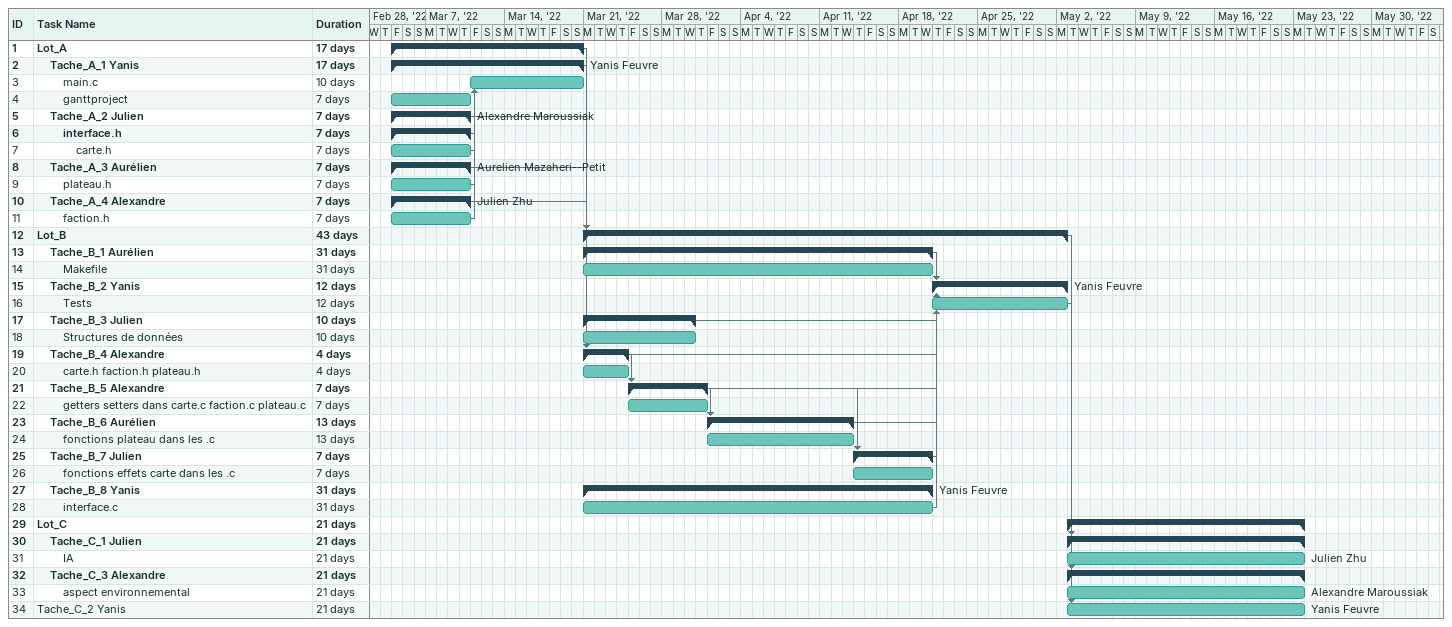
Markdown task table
| ID | Level | Task | Duration | Start | Finish | Predecessors | Resources |
|---|---|---|---|---|---|---|---|
| 1 | 1 | **Lot_A** | 17d | 2022-03-04 | 2022-03-20 |  |  |
| 2 | 2 | **Tache_A_1 Yanis** | 17d | 2022-03-04 | 2022-03-20 |  | Yanis Feuvre |
| 3 | 3 | main.c | 10d | 2022-03-11 | 2022-03-20 | 6, 7, 9, 11 |  |
| 4 | 3 | ganttproject | 7d | 2022-03-04 | 2022-03-10 |  |  |
| 5 | 2 | **Tache_A_2 Julien** | 7d | 2022-03-04 | 2022-03-10 |  | Alexandre Maroussiak |
| 6 | 3 | **interface.h** | 7d | 2022-03-04 | 2022-03-10 |  |  |
| 7 | 4 | carte.h | 7d | 2022-03-04 | 2022-03-10 |  |  |
| 8 | 2 | **Tache_A_3 Aurélien** | 7d | 2022-03-04 | 2022-03-10 |  | Aurelien Mazaheri--Petit |
| 9 | 3 | plateau.h | 7d | 2022-03-04 | 2022-03-10 |  |  |
| 10 | 2 | **Tache_A_4 Alexandre** | 7d | 2022-03-04 | 2022-03-10 |  | Julien Zhu |
| 11 | 3 | faction.h | 7d | 2022-03-04 | 2022-03-10 |  |  |
| 12 | 1 | **Lot_B** | 43d | 2022-03-21 | 2022-05-02 | 1 |  |
| 13 | 2 | **Tache_B_1 Aurélien** | 31d | 2022-03-21 | 2022-04-20 |  |  |
| 14 | 3 | Makefile | 31d | 2022-03-21 | 2022-04-20 |  |  |
| 15 | 2 | **Tache_B_2 Yanis** | 12d | 2022-04-21 | 2022-05-02 | 13, 17, 19, 21, 23, 25 | Yanis Feuvre |
| 16 | 3 | Tests | 12d | 2022-04-21 | 2022-05-02 | 28 |  |
| 17 | 2 | **Tache_B_3 Julien** | 10d | 2022-03-21 | 2022-03-30 |  |  |
| 18 | 3 | Structures de données | 10d | 2022-03-21 | 2022-03-30 |  |  |
| 19 | 2 | **Tache_B_4 Alexandre** | 4d | 2022-03-21 | 2022-03-24 | 2, 5, 8, 10 |  |
| 20 | 3 | carte.h faction.h plateau.h | 4d | 2022-03-21 | 2022-03-24 |  |  |
| 21 | 2 | **Tache_B_5 Alexandre** | 7d | 2022-03-25 | 2022-03-31 | 19 |  |
| 22 | 3 | getters setters dans carte.c faction.c plateau.c | 7d | 2022-03-25 | 2022-03-31 |  |  |
| 23 | 2 | **Tache_B_6 Aurélien** | 13d | 2022-04-01 | 2022-04-13 | 21 |  |
| 24 | 3 | fonctions plateau dans les .c | 13d | 2022-04-01 | 2022-04-13 |  |  |
| 25 | 2 | **Tache_B_7 Julien** | 7d | 2022-04-14 | 2022-04-20 | 21, 23 |  |
| 26 | 3 | fonctions effets carte dans les .c | 7d | 2022-04-14 | 2022-04-20 |  |  |
| 27 | 2 | **Tache_B_8 Yanis** | 31d | 2022-03-21 | 2022-04-20 |  | Yanis Feuvre |
| 28 | 3 | interface.c | 31d | 2022-03-21 | 2022-04-20 |  |  |
| 29 | 1 | **Lot_C** | 21d | 2022-05-03 | 2022-05-23 |  |  |
| 30 | 2 | **Tache_C_1 Julien** | 21d | 2022-05-03 | 2022-05-23 | 16 |  |
| 31 | 3 | IA | 21d | 2022-05-03 | 2022-05-23 |  | Julien Zhu |
| 32 | 2 | **Tache_C_3 Alexandre** | 21d | 2022-05-03 | 2022-05-23 | 12 |  |
| 33 | 3 | aspect environnemental | 21d | 2022-05-03 | 2022-05-23 |  | Alexandre Maroussiak |
| 34 | 1 | Tache_C_2 Yanis | 21d | 2022-05-03 | 2022-05-23 | 12 | Yanis Feuvre |
